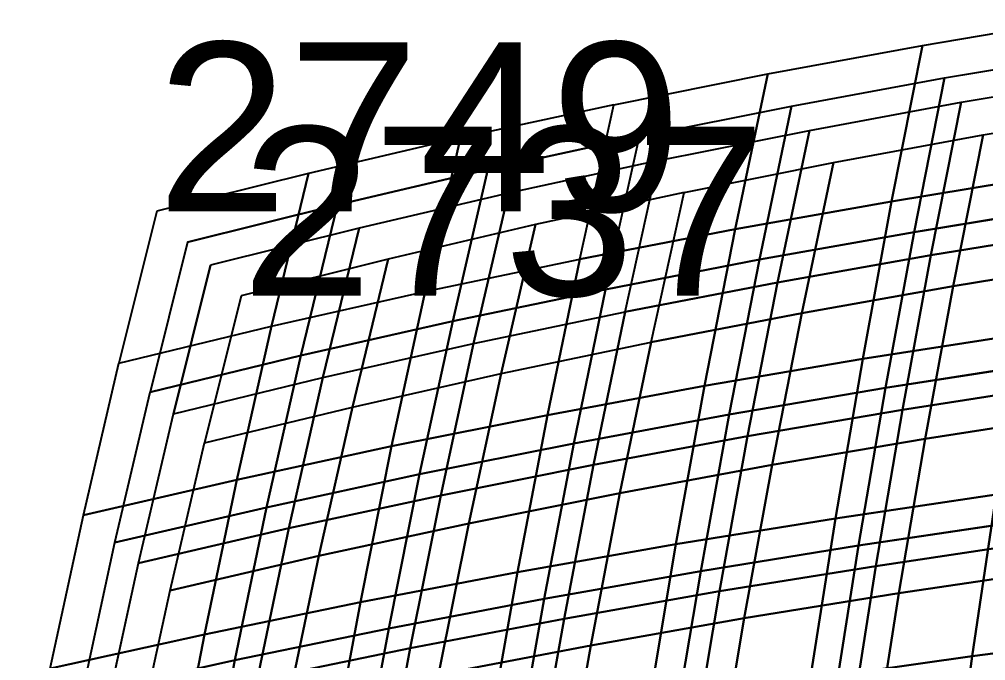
# Model space of a CAD drawing. Extents: x -19.1 to 22, y -19.1 to 19.9.
# Drawn here: x -16.96 to -11.25, y 13.49 to 17.29 of the extents above; entities that cross this region are included whole.
import ezdxf

# ---------------------------------------------------------------- set-up
doc = ezdxf.new("R2010")
doc.units = 0
for name, color, linetype in [('ERRORS', 7, 'CONTINUOUS'), ('LOWERTENDONS', 7, 'CONTINUOUS'), ('TESTBASES', 7, 'CONTINUOUS'), ('UPPERTENDONS', 7, 'CONTINUOUS')]:
    doc.layers.add(name, color=color, linetype=linetype)
doc.styles.get("Standard").update_dxf_attribs({"font": 'ARIAL.TTF', "width": 40, "oblique": 50})

msp = doc.modelspace()

# ---------------------------------------------------------------- linework, layer by layer
at = {"layer": 'LOWERTENDONS'}
for p, q in [((-11.57, 15.892, 28.789), (-11.391, 16.797, 28.343)), ((-12.288, 16.631, 28.064), (-12.477, 15.731, 28.497)), ((-13.38, 15.557, 28.181), (-13.181, 16.453, 27.764)), ((-14.07, 16.26, 27.438), (-14.277, 15.369, 27.842)), ((-14.954, 16.053, 27.09), (-15.168, 15.168, 27.477)), ((-11.738, 14.978, 29.208), (-11.57, 15.892, 28.789)), ((-16.053, 14.954, 27.09), (-15.834, 15.834, 26.718)), ((-12.477, 15.731, 28.497), (-12.655, 14.821, 28.903)), ((-13.567, 14.652, 28.574), (-13.38, 15.557, 28.181)), ((-14.277, 15.369, 27.842), (-14.471, 14.471, 28.221)), ((-15.168, 15.168, 27.477), (-15.369, 14.277, 27.842)), ((-16.26, 14.07, 27.438), (-16.053, 14.954, 27.09)), ((-11.895, 14.053, 29.601), (-11.738, 14.978, 29.208)), ((-12.655, 14.821, 28.903), (-12.821, 13.904, 29.283)), ((-13.741, 13.741, 28.942), (-13.567, 14.652, 28.574)), ((-14.471, 14.471, 28.221), (-14.652, 13.567, 28.574)), ((-15.369, 14.277, 27.842), (-15.557, 13.38, 28.181)), ((-16.453, 13.181, 27.764), (-16.26, 14.07, 27.438)), ((-12.042, 13.121, 29.968), (-11.895, 14.053, 29.601)), ((-12.821, 13.904, 29.283), (-12.977, 12.977, 29.638)), ((-13.904, 12.821, 29.283), (-13.741, 13.741, 28.942)), ((-14.652, 13.567, 28.574), (-14.821, 12.655, 28.903))]:
    msp.add_line(p, q, dxfattribs=at)
at = {"layer": 'TESTBASES'}
for points in [[(-11.802, 16.211, 29.367), (-11.619, 17.134, 28.912), (-10.701, 17.288, 29.173), (-10.872, 16.363, 29.641)], [(-12.728, 16.046, 29.069), (-12.535, 16.965, 28.628), (-11.619, 17.134, 28.912), (-11.802, 16.211, 29.367)], [(-11.669, 16.029, 29.037), (-11.489, 16.941, 28.587), (-10.58, 17.093, 28.845), (-10.75, 16.179, 29.307)], [(-11.669, 16.029, 29.037), (-11.489, 16.941, 28.587), (-10.58, 17.093, 28.845), (-10.75, 16.179, 29.307)], [(-13.446, 16.783, 28.321), (-12.535, 16.965, 28.628), (-12.728, 16.046, 29.069), (-13.648, 15.869, 28.747)], [(-12.585, 15.866, 28.742), (-12.394, 16.774, 28.306), (-11.489, 16.941, 28.587), (-11.669, 16.029, 29.037)], [(-12.585, 15.866, 28.742), (-12.394, 16.774, 28.306), (-11.489, 16.941, 28.587), (-11.669, 16.029, 29.037)], [(-11.57, 15.892, 28.789), (-11.391, 16.797, 28.343), (-10.49, 16.947, 28.599), (-10.658, 16.041, 29.057)], [(-11.57, 15.892, 28.789), (-11.391, 16.797, 28.343), (-10.49, 16.947, 28.599), (-10.658, 16.041, 29.057)], [(-14.353, 16.586, 27.989), (-14.563, 15.678, 28.402), (-13.648, 15.869, 28.747), (-13.446, 16.783, 28.321)], [(-13.295, 16.594, 28.002), (-12.394, 16.774, 28.306), (-12.585, 15.866, 28.742), (-13.495, 15.69, 28.424)], [(-13.295, 16.594, 28.002), (-12.394, 16.774, 28.306), (-12.585, 15.866, 28.742), (-13.495, 15.69, 28.424)], [(-12.477, 15.731, 28.497), (-12.288, 16.631, 28.064), (-11.391, 16.797, 28.343), (-11.57, 15.892, 28.789)], [(-12.477, 15.731, 28.497), (-12.288, 16.631, 28.064), (-11.391, 16.797, 28.343), (-11.57, 15.892, 28.789)], [(-11.437, 15.71, 28.459), (-11.26, 16.604, 28.018), (-10.37, 16.753, 28.271), (-10.536, 15.857, 28.724)], [(-14.192, 16.4, 27.674), (-14.4, 15.502, 28.082), (-13.495, 15.69, 28.424), (-13.295, 16.594, 28.002)], [(-14.192, 16.4, 27.674), (-14.4, 15.502, 28.082), (-13.495, 15.69, 28.424), (-13.295, 16.594, 28.002)], [(-13.181, 16.453, 27.764), (-12.288, 16.631, 28.064), (-12.477, 15.731, 28.497), (-13.38, 15.557, 28.181)], [(-13.181, 16.453, 27.764), (-12.288, 16.631, 28.064), (-12.477, 15.731, 28.497), (-13.38, 15.557, 28.181)], [(-12.334, 15.55, 28.17), (-12.147, 16.44, 27.742), (-11.26, 16.604, 28.018), (-11.437, 15.71, 28.459)], [(-15.254, 16.376, 27.634), (-15.473, 15.473, 28.029), (-14.563, 15.678, 28.402), (-14.353, 16.586, 27.989)], [(-14.07, 16.26, 27.438), (-14.277, 15.369, 27.842), (-13.38, 15.557, 28.181), (-13.181, 16.453, 27.764)], [(-14.07, 16.26, 27.438), (-14.277, 15.369, 27.842), (-13.38, 15.557, 28.181), (-13.181, 16.453, 27.764)], [(-13.03, 16.264, 27.445), (-12.147, 16.44, 27.742), (-12.334, 15.55, 28.17), (-13.226, 15.378, 27.858)], [(-16.152, 16.152, 27.254), (-16.376, 15.254, 27.634), (-15.473, 15.473, 28.029), (-15.254, 16.376, 27.634)], [(-15.082, 16.191, 27.323), (-15.299, 15.299, 27.714), (-14.4, 15.502, 28.082), (-14.192, 16.4, 27.674)], [(-15.082, 16.191, 27.323), (-15.299, 15.299, 27.714), (-14.4, 15.502, 28.082), (-14.192, 16.4, 27.674)], [(-11.973, 15.279, 29.795), (-11.802, 16.211, 29.367), (-10.872, 16.363, 29.641), (-11.032, 15.425, 30.081)], [(-14.954, 16.053, 27.09), (-15.168, 15.168, 27.477), (-14.277, 15.369, 27.842), (-14.07, 16.26, 27.438)], [(-14.954, 16.053, 27.09), (-15.168, 15.168, 27.477), (-14.277, 15.369, 27.842), (-14.07, 16.26, 27.438)], [(-13.909, 16.073, 27.123), (-14.113, 15.193, 27.523), (-13.226, 15.378, 27.858), (-13.03, 16.264, 27.445)], [(-15.97, 15.97, 26.947), (-16.191, 15.082, 27.323), (-15.299, 15.299, 27.714), (-15.082, 16.191, 27.323)], [(-15.97, 15.97, 26.947), (-16.191, 15.082, 27.323), (-15.299, 15.299, 27.714), (-15.082, 16.191, 27.323)], [(-12.909, 15.119, 29.483), (-12.728, 16.046, 29.069), (-11.802, 16.211, 29.367), (-11.973, 15.279, 29.795)], [(-11.839, 15.107, 29.46), (-11.669, 16.029, 29.037), (-10.75, 16.179, 29.307), (-10.908, 15.252, 29.742)], [(-11.839, 15.107, 29.46), (-11.669, 16.029, 29.037), (-10.75, 16.179, 29.307), (-10.908, 15.252, 29.742)], [(-14.782, 15.869, 26.779), (-14.994, 14.994, 27.162), (-14.113, 15.193, 27.523), (-13.909, 16.073, 27.123)], [(-15.834, 15.834, 26.718), (-16.053, 14.954, 27.09), (-15.168, 15.168, 27.477), (-14.954, 16.053, 27.09)], [(-15.834, 15.834, 26.718), (-16.053, 14.954, 27.09), (-15.168, 15.168, 27.477), (-14.954, 16.053, 27.09)], [(-13.839, 14.946, 29.148), (-13.648, 15.869, 28.747), (-12.728, 16.046, 29.069), (-12.909, 15.119, 29.483)], [(-12.764, 14.949, 29.151), (-12.585, 15.866, 28.742), (-11.669, 16.029, 29.037), (-11.839, 15.107, 29.46)], [(-12.764, 14.949, 29.151), (-12.585, 15.866, 28.742), (-11.669, 16.029, 29.037), (-11.839, 15.107, 29.46)], [(-11.738, 14.978, 29.208), (-11.57, 15.892, 28.789), (-10.658, 16.041, 29.057), (-10.815, 15.122, 29.488)], [(-11.738, 14.978, 29.208), (-11.57, 15.892, 28.789), (-10.658, 16.041, 29.057), (-10.815, 15.122, 29.488)], [(-15.652, 15.652, 26.411), (-15.869, 14.782, 26.779), (-14.994, 14.994, 27.162), (-14.782, 15.869, 26.779)], [(-14.762, 14.762, 28.787), (-14.563, 15.678, 28.402), (-13.648, 15.869, 28.747), (-13.839, 14.946, 29.148)], [(-13.683, 14.778, 28.82), (-13.495, 15.69, 28.424), (-12.585, 15.866, 28.742), (-12.764, 14.949, 29.151)], [(-13.683, 14.778, 28.82), (-13.495, 15.69, 28.424), (-12.585, 15.866, 28.742), (-12.764, 14.949, 29.151)], [(-12.655, 14.821, 28.903), (-12.477, 15.731, 28.497), (-11.57, 15.892, 28.789), (-11.738, 14.978, 29.208)], [(-12.655, 14.821, 28.903), (-12.477, 15.731, 28.497), (-11.57, 15.892, 28.789), (-11.738, 14.978, 29.208)], [(-11.603, 14.806, 28.873), (-11.437, 15.71, 28.459), (-10.536, 15.857, 28.724), (-10.691, 14.948, 29.15)], [(-13.567, 14.652, 28.574), (-13.38, 15.557, 28.181), (-12.477, 15.731, 28.497), (-12.655, 14.821, 28.903)], [(-13.567, 14.652, 28.574), (-13.38, 15.557, 28.181), (-12.477, 15.731, 28.497), (-12.655, 14.821, 28.903)], [(-15.678, 14.563, 28.402), (-15.473, 15.473, 28.029), (-14.563, 15.678, 28.402), (-14.762, 14.762, 28.787)], [(-14.596, 14.596, 28.464), (-14.4, 15.502, 28.082), (-13.495, 15.69, 28.424), (-13.683, 14.778, 28.82)], [(-14.596, 14.596, 28.464), (-14.4, 15.502, 28.082), (-13.495, 15.69, 28.424), (-13.683, 14.778, 28.82)], [(-12.51, 14.651, 28.571), (-12.334, 15.55, 28.17), (-11.437, 15.71, 28.459), (-11.603, 14.806, 28.873)], [(-15.502, 14.4, 28.082), (-15.299, 15.299, 27.714), (-14.4, 15.502, 28.082), (-14.596, 14.596, 28.464)], [(-15.502, 14.4, 28.082), (-15.299, 15.299, 27.714), (-14.4, 15.502, 28.082), (-14.596, 14.596, 28.464)], [(-14.471, 14.471, 28.221), (-14.277, 15.369, 27.842), (-13.38, 15.557, 28.181), (-13.567, 14.652, 28.574)], [(-14.471, 14.471, 28.221), (-14.277, 15.369, 27.842), (-13.38, 15.557, 28.181), (-13.567, 14.652, 28.574)], [(-13.411, 14.484, 28.246), (-13.226, 15.378, 27.858), (-12.334, 15.55, 28.17), (-12.51, 14.651, 28.571)], [(-16.586, 14.353, 27.989), (-16.376, 15.254, 27.634), (-15.473, 15.473, 28.029), (-15.678, 14.563, 28.402)], [(-11.184, 14.477, 30.493), (-12.134, 14.335, 30.195), (-11.973, 15.279, 29.795), (-11.032, 15.425, 30.081)], [(-15.369, 14.277, 27.842), (-15.168, 15.168, 27.477), (-14.277, 15.369, 27.842), (-14.471, 14.471, 28.221)], [(-15.369, 14.277, 27.842), (-15.168, 15.168, 27.477), (-14.277, 15.369, 27.842), (-14.471, 14.471, 28.221)], [(-14.305, 14.305, 27.897), (-14.113, 15.193, 27.523), (-13.226, 15.378, 27.858), (-13.411, 14.484, 28.246)], [(-16.4, 14.192, 27.674), (-16.191, 15.082, 27.323), (-15.299, 15.299, 27.714), (-15.502, 14.4, 28.082)], [(-16.4, 14.192, 27.674), (-16.191, 15.082, 27.323), (-15.299, 15.299, 27.714), (-15.502, 14.4, 28.082)], [(-12.134, 14.335, 30.195), (-13.079, 14.183, 29.871), (-12.909, 15.119, 29.483), (-11.973, 15.279, 29.795)], [(-11.058, 14.314, 30.15), (-11.998, 14.174, 29.855), (-11.839, 15.107, 29.46), (-10.908, 15.252, 29.742)], [(-11.058, 14.314, 30.15), (-11.998, 14.174, 29.855), (-11.839, 15.107, 29.46), (-10.908, 15.252, 29.742)], [(-16.26, 14.07, 27.438), (-16.053, 14.954, 27.09), (-15.168, 15.168, 27.477), (-15.369, 14.277, 27.842)], [(-16.26, 14.07, 27.438), (-16.053, 14.954, 27.09), (-15.168, 15.168, 27.477), (-15.369, 14.277, 27.842)], [(-15.193, 14.113, 27.523), (-14.994, 14.994, 27.162), (-14.113, 15.193, 27.523), (-14.305, 14.305, 27.897)], [(-13.079, 14.183, 29.871), (-14.017, 14.017, 29.523), (-13.839, 14.946, 29.148), (-12.909, 15.119, 29.483)], [(-11.998, 14.174, 29.855), (-12.931, 14.023, 29.535), (-12.764, 14.949, 29.151), (-11.839, 15.107, 29.46)], [(-11.998, 14.174, 29.855), (-12.931, 14.023, 29.535), (-12.764, 14.949, 29.151), (-11.839, 15.107, 29.46)], [(-10.964, 14.192, 29.893), (-11.895, 14.053, 29.601), (-11.738, 14.978, 29.208), (-10.815, 15.122, 29.488)], [(-10.964, 14.192, 29.893), (-11.895, 14.053, 29.601), (-11.738, 14.978, 29.208), (-10.815, 15.122, 29.488)], [(-16.073, 13.909, 27.123), (-15.869, 14.782, 26.779), (-14.994, 14.994, 27.162), (-15.193, 14.113, 27.523)], [(-14.946, 13.839, 29.148), (-14.762, 14.762, 28.787), (-13.839, 14.946, 29.148), (-14.017, 14.017, 29.523)], [(-12.931, 14.023, 29.535), (-13.859, 13.859, 29.191), (-13.683, 14.778, 28.82), (-12.764, 14.949, 29.151)], [(-12.931, 14.023, 29.535), (-13.859, 13.859, 29.191), (-13.683, 14.778, 28.82), (-12.764, 14.949, 29.151)], [(-11.895, 14.053, 29.601), (-12.821, 13.904, 29.283), (-12.655, 14.821, 28.903), (-11.738, 14.978, 29.208)], [(-11.895, 14.053, 29.601), (-12.821, 13.904, 29.283), (-12.655, 14.821, 28.903), (-11.738, 14.978, 29.208)], [(-10.838, 14.029, 29.55), (-11.759, 13.892, 29.261), (-11.603, 14.806, 28.873), (-10.691, 14.948, 29.15)], [(-12.821, 13.904, 29.283), (-13.741, 13.741, 28.942), (-13.567, 14.652, 28.574), (-12.655, 14.821, 28.903)], [(-12.821, 13.904, 29.283), (-13.741, 13.741, 28.942), (-13.567, 14.652, 28.574), (-12.655, 14.821, 28.903)], [(-15.869, 13.648, 28.747), (-15.678, 14.563, 28.402), (-14.762, 14.762, 28.787), (-14.946, 13.839, 29.148)], [(-14.778, 13.683, 28.82), (-14.596, 14.596, 28.464), (-13.683, 14.778, 28.82), (-13.859, 13.859, 29.191)], [(-14.778, 13.683, 28.82), (-14.596, 14.596, 28.464), (-13.683, 14.778, 28.82), (-13.859, 13.859, 29.191)], [(-11.759, 13.892, 29.261), (-12.674, 13.744, 28.947), (-12.51, 14.651, 28.571), (-11.603, 14.806, 28.873)], [(-14.652, 13.567, 28.574), (-14.471, 14.471, 28.221), (-13.567, 14.652, 28.574), (-13.741, 13.741, 28.942)], [(-14.652, 13.567, 28.574), (-14.471, 14.471, 28.221), (-13.567, 14.652, 28.574), (-13.741, 13.741, 28.942)], [(-12.674, 13.744, 28.947), (-13.583, 13.583, 28.61), (-13.411, 14.484, 28.246), (-12.51, 14.651, 28.571)], [(-15.69, 13.495, 28.424), (-15.502, 14.4, 28.082), (-14.596, 14.596, 28.464), (-14.778, 13.683, 28.82)], [(-15.69, 13.495, 28.424), (-15.502, 14.4, 28.082), (-14.596, 14.596, 28.464), (-14.778, 13.683, 28.82)], [(-11.325, 13.52, 30.878), (-11.184, 14.477, 30.493), (-10.229, 14.606, 30.766), (-10.36, 13.644, 31.162)], [(-16.783, 13.446, 28.321), (-16.586, 14.353, 27.989), (-15.678, 14.563, 28.402), (-15.869, 13.648, 28.747)], [(-15.557, 13.38, 28.181), (-15.369, 14.277, 27.842), (-14.471, 14.471, 28.221), (-14.652, 13.567, 28.574)], [(-15.557, 13.38, 28.181), (-15.369, 14.277, 27.842), (-14.471, 14.471, 28.221), (-14.652, 13.567, 28.574)], [(-14.484, 13.411, 28.246), (-14.305, 14.305, 27.897), (-13.411, 14.484, 28.246), (-13.583, 13.583, 28.61)], [(-12.284, 13.384, 30.57), (-12.134, 14.335, 30.195), (-11.184, 14.477, 30.493), (-11.325, 13.52, 30.878)], [(-16.594, 13.295, 28.002), (-16.4, 14.192, 27.674), (-15.502, 14.4, 28.082), (-15.69, 13.495, 28.424)], [(-16.594, 13.295, 28.002), (-16.4, 14.192, 27.674), (-15.502, 14.4, 28.082), (-15.69, 13.495, 28.424)], [(-15.378, 13.226, 27.858), (-15.193, 14.113, 27.523), (-14.305, 14.305, 27.897), (-14.484, 13.411, 28.246)], [(-13.237, 13.237, 30.233), (-13.079, 14.183, 29.871), (-12.134, 14.335, 30.195), (-12.284, 13.384, 30.57)], [(-12.146, 13.233, 30.226), (-11.998, 14.174, 29.855), (-11.058, 14.314, 30.15), (-11.198, 13.368, 30.531)], [(-12.146, 13.233, 30.226), (-11.998, 14.174, 29.855), (-11.058, 14.314, 30.15), (-11.198, 13.368, 30.531)], [(-16.453, 13.181, 27.764), (-16.26, 14.07, 27.438), (-15.369, 14.277, 27.842), (-15.557, 13.38, 28.181)], [(-16.453, 13.181, 27.764), (-16.26, 14.07, 27.438), (-15.369, 14.277, 27.842), (-15.557, 13.38, 28.181)], [(-12.042, 13.121, 29.968), (-11.895, 14.053, 29.601), (-10.964, 14.192, 29.893), (-11.102, 13.254, 30.27)], [(-12.042, 13.121, 29.968), (-11.895, 14.053, 29.601), (-10.964, 14.192, 29.893), (-11.102, 13.254, 30.27)], [(-14.183, 13.079, 29.871), (-14.017, 14.017, 29.523), (-13.079, 14.183, 29.871), (-13.237, 13.237, 30.233)], [(-13.089, 13.089, 29.893), (-12.931, 14.023, 29.535), (-11.998, 14.174, 29.855), (-12.146, 13.233, 30.226)], [(-13.089, 13.089, 29.893), (-12.931, 14.023, 29.535), (-11.998, 14.174, 29.855), (-12.146, 13.233, 30.226)], [(-16.264, 13.03, 27.445), (-16.073, 13.909, 27.123), (-15.193, 14.113, 27.523), (-15.378, 13.226, 27.858)], [(-15.119, 12.909, 29.483), (-14.946, 13.839, 29.148), (-14.017, 14.017, 29.523), (-14.183, 13.079, 29.871)], [(-14.023, 12.931, 29.535), (-13.859, 13.859, 29.191), (-12.931, 14.023, 29.535), (-13.089, 13.089, 29.893)], [(-14.023, 12.931, 29.535), (-13.859, 13.859, 29.191), (-12.931, 14.023, 29.535), (-13.089, 13.089, 29.893)], [(-12.977, 12.977, 29.638), (-12.821, 13.904, 29.283), (-11.895, 14.053, 29.601), (-12.042, 13.121, 29.968)], [(-12.977, 12.977, 29.638), (-12.821, 13.904, 29.283), (-11.895, 14.053, 29.601), (-12.042, 13.121, 29.968)], [(-11.904, 12.97, 29.624), (-11.759, 13.892, 29.261), (-10.838, 14.029, 29.55), (-10.975, 13.102, 29.923)], [(-13.904, 12.821, 29.283), (-13.741, 13.741, 28.942), (-12.821, 13.904, 29.283), (-12.977, 12.977, 29.638)], [(-13.904, 12.821, 29.283), (-13.741, 13.741, 28.942), (-12.821, 13.904, 29.283), (-12.977, 12.977, 29.638)], [(-14.949, 12.764, 29.151), (-14.778, 13.683, 28.82), (-13.859, 13.859, 29.191), (-14.023, 12.931, 29.535)], [(-14.949, 12.764, 29.151), (-14.778, 13.683, 28.82), (-13.859, 13.859, 29.191), (-14.023, 12.931, 29.535)], [(-12.828, 12.828, 29.298), (-12.674, 13.744, 28.947), (-11.759, 13.892, 29.261), (-11.904, 12.97, 29.624)], [(-16.046, 12.728, 29.069), (-15.869, 13.648, 28.747), (-14.946, 13.839, 29.148), (-15.119, 12.909, 29.483)], [(-14.821, 12.655, 28.903), (-14.652, 13.567, 28.574), (-13.741, 13.741, 28.942), (-13.904, 12.821, 29.283)], [(-14.821, 12.655, 28.903), (-14.652, 13.567, 28.574), (-13.741, 13.741, 28.942), (-13.904, 12.821, 29.283)], [(-13.744, 12.674, 28.947), (-13.583, 13.583, 28.61), (-12.674, 13.744, 28.947), (-12.828, 12.828, 29.298)], [(-15.866, 12.585, 28.742), (-15.69, 13.495, 28.424), (-14.778, 13.683, 28.82), (-14.949, 12.764, 29.151)], [(-15.866, 12.585, 28.742), (-15.69, 13.495, 28.424), (-14.778, 13.683, 28.82), (-14.949, 12.764, 29.151)], [(-16.965, 12.535, 28.628), (-16.783, 13.446, 28.321), (-15.869, 13.648, 28.747), (-16.046, 12.728, 29.069)], [(-10.483, 12.671, 31.529), (-11.456, 12.552, 31.236), (-11.325, 13.52, 30.878), (-10.36, 13.644, 31.162)], [(-15.731, 12.477, 28.497), (-15.557, 13.38, 28.181), (-14.652, 13.567, 28.574), (-14.821, 12.655, 28.903)], [(-15.731, 12.477, 28.497), (-15.557, 13.38, 28.181), (-14.652, 13.567, 28.574), (-14.821, 12.655, 28.903)], [(-14.651, 12.51, 28.571), (-14.484, 13.411, 28.246), (-13.583, 13.583, 28.61), (-13.744, 12.674, 28.947)], [(-11.456, 12.552, 31.236), (-12.424, 12.424, 30.916), (-12.284, 13.384, 30.57), (-11.325, 13.52, 30.878)], [(-16.774, 12.394, 28.306), (-16.594, 13.295, 28.002), (-15.69, 13.495, 28.424), (-15.866, 12.585, 28.742)], [(-16.774, 12.394, 28.306), (-16.594, 13.295, 28.002), (-15.69, 13.495, 28.424), (-15.866, 12.585, 28.742)]]:
    msp.add_3dface(points, dxfattribs=at)
at = {"layer": 'UPPERTENDONS'}
for p, q in [((-11.489, 16.941, 28.587), (-10.58, 17.093, 28.845)), ((-12.394, 16.774, 28.306), (-11.489, 16.941, 28.587)), ((-13.295, 16.594, 28.002), (-12.394, 16.774, 28.306)), ((-14.192, 16.4, 27.674), (-13.295, 16.594, 28.002)), ((-15.082, 16.191, 27.323), (-14.192, 16.4, 27.674)), ((-15.97, 15.97, 26.947), (-15.082, 16.191, 27.323)), ((-10.75, 16.179, 29.307), (-11.669, 16.029, 29.037)), ((-11.669, 16.029, 29.037), (-12.585, 15.866, 28.742)), ((-12.585, 15.866, 28.742), (-13.495, 15.69, 28.424)), ((-13.495, 15.69, 28.424), (-14.4, 15.502, 28.082)), ((-14.4, 15.502, 28.082), (-15.299, 15.299, 27.714)), ((-15.299, 15.299, 27.714), (-16.191, 15.082, 27.323)), ((-10.908, 15.252, 29.742), (-11.839, 15.107, 29.46)), ((-11.839, 15.107, 29.46), (-12.764, 14.949, 29.151)), ((-12.764, 14.949, 29.151), (-13.683, 14.778, 28.82)), ((-13.683, 14.778, 28.82), (-14.596, 14.596, 28.464)), ((-14.596, 14.596, 28.464), (-15.502, 14.4, 28.082)), ((-15.502, 14.4, 28.082), (-16.4, 14.192, 27.674)), ((-11.998, 14.174, 29.855), (-11.058, 14.314, 30.15)), ((-12.931, 14.023, 29.535), (-11.998, 14.174, 29.855)), ((-13.859, 13.859, 29.191), (-12.931, 14.023, 29.535)), ((-14.778, 13.683, 28.82), (-13.859, 13.859, 29.191)), ((-15.69, 13.495, 28.424), (-14.778, 13.683, 28.82)), ((-16.594, 13.295, 28.002), (-15.69, 13.495, 28.424))]:
    msp.add_line(p, q, dxfattribs=at)

# ---------------------------------------------------------------- texts
at = {"layer": 'ERRORS'}
for s, p in [('2749', (-16.152, 16.152, 27.254)), ('2737', (-15.652, 15.652, 26.411))]:
    msp.add_text(s, height=1, dxfattribs=at).set_placement(p)

doc.saveas('drawing.dxf')
